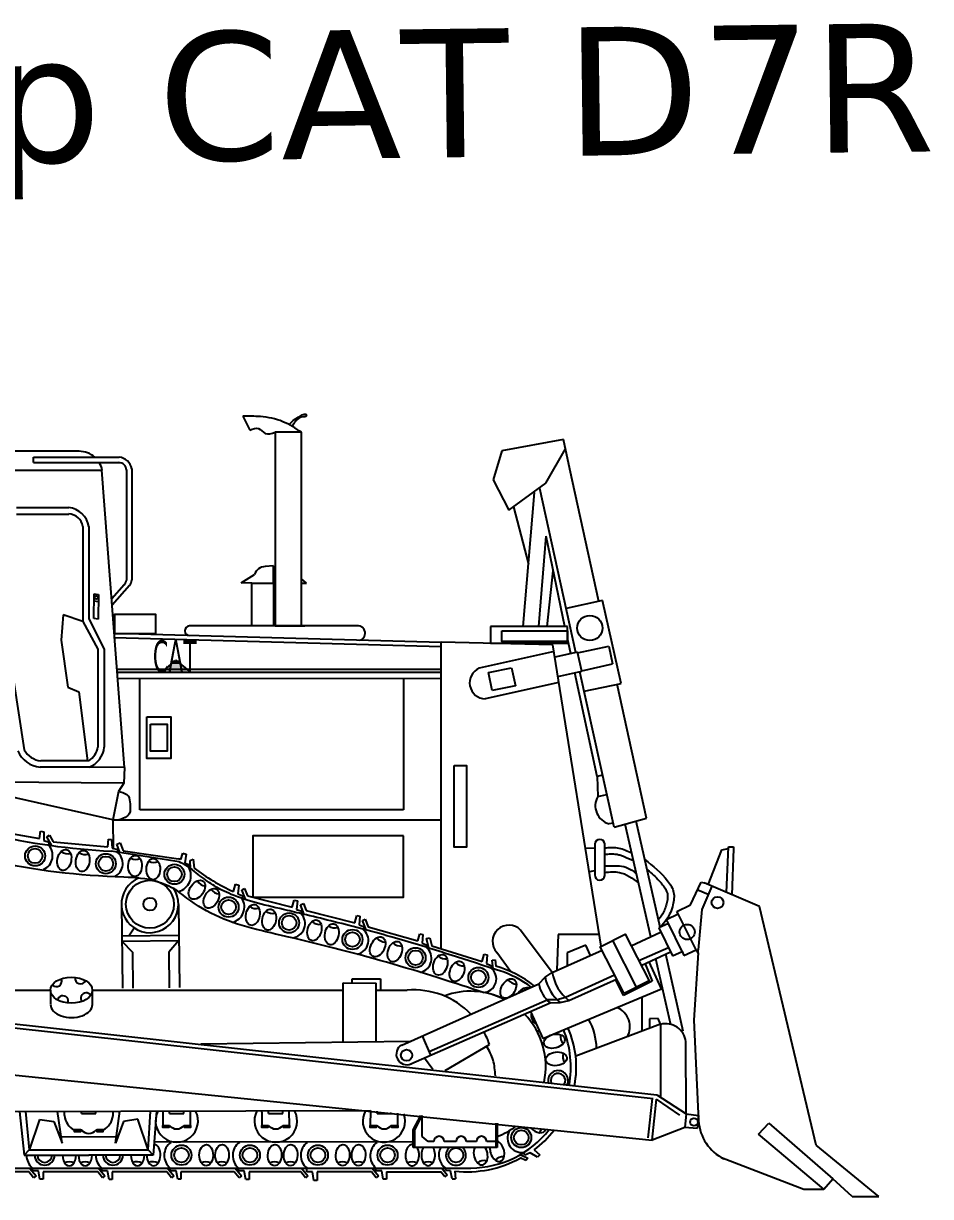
# Model space of a CAD drawing. Header units: millimetres. Extents: x 191.6 to 211.7, y 62 to 75.8.
# Drawn here: x 195.77 to 200.01, y 67.84 to 73.32 of the extents above; entities that cross this region are included whole.
import ezdxf

# ---------------------------------------------------------------- set-up
doc = ezdxf.new("R2010")
doc.units = ezdxf.units.MM
doc.styles.get("Standard").update_dxf_attribs({"font": 'verdana.TTF', "width": 0.5, "height": 3})

msp = doc.modelspace()

# ---------------------------------------------------------------- hatches: boundary and pattern name
msp.add_hatch(color=256).paths.add_polyline_path([(196.4816, 70.3488), (196.5516, 70.2907), (196.4143, 70.2907)])

# ---------------------------------------------------------------- linework, layer by layer
for p, q in [((196.7943, 71.4878), (196.8283, 71.4232)), ((197.0694, 71.413), (196.9453, 71.413)), ((196.9453, 71.413), (196.9453, 70.5086)), ((197.0694, 70.5086), (197.0694, 71.413)), ((198.2937, 71.3788), (198.0054, 71.3265)), ((198.3229, 71.2401), (198.2937, 71.3788)), ((196.03, 71.3241), (194.8038, 71.3241)), ((195.8164, 71.2963), (196.2169, 71.2963)), ((195.8164, 71.2713), (195.8164, 71.2963)), ((198.0054, 71.3265), (197.9642, 71.1917)), ((198.211, 71.1747), (198.3026, 71.3364)), ((194.7981, 71.2353), (196.1381, 71.2357)), ((195.8164, 71.2713), (196.2193, 71.2713)), ((196.2423, 69.8481), (196.137, 71.2357)), ((196.2509, 71.2399), (196.2509, 70.7225)), ((196.2759, 71.2428), (196.2759, 70.7242)), ((198.4582, 70.6234), (198.3229, 71.2401)), ((197.9642, 71.1917), (198.0383, 71.0497)), ((198.0383, 71.0497), (198.211, 71.1747)), ((198.1049, 70.5056), (198.157, 71.1311)), ((198.3503, 70.384), (198.182, 71.1504)), ((198.0589, 71.0646), (198.1291, 70.7968)), ((195.7381, 71.0613), (195.9816, 71.0613)), ((195.7381, 71.0313), (195.9816, 71.0313)), ((196.0473, 70.9728), (196.0482, 70.5287)), ((196.0749, 70.9728), (196.0749, 70.5424)), ((198.1778, 70.5056), (198.2125, 70.9285)), ((198.2993, 70.5056), (198.2125, 70.9285)), ((196.9378, 70.7898), (196.8991, 70.7864)), ((196.9378, 70.7089), (196.9378, 70.7898)), ((196.7879, 70.7092), (196.8488, 70.7491)), ((198.2161, 70.5056), (198.2442, 70.7665)), ((196.2409, 70.6999), (196.1826, 70.6345)), ((196.2663, 70.6968), (196.1848, 70.6058)), ((196.8364, 70.7089), (196.7879, 70.7092)), ((197.0924, 70.7083), (197.0694, 70.7286)), ((197.0694, 70.7083), (197.0924, 70.7083)), ((196.0988, 70.5426), (196.1006, 70.6584)), ((196.1001, 70.6265), (196.1199, 70.6234)), ((196.1006, 70.6584), (196.1203, 70.656)), ((196.1203, 70.656), (196.1189, 70.5397)), ((198.4758, 70.6273), (198.3051, 70.5898)), ((198.5616, 70.2396), (198.4758, 70.6273)), ((195.9559, 70.5603), (195.9468, 70.4415)), ((196.0482, 70.5287), (195.9559, 70.5603)), ((196.0482, 70.5287), (196.1179, 70.3999)), ((196.0749, 70.5424), (196.1479, 70.3999)), ((196.1189, 70.5397), (196.0988, 70.5426)), ((197.7214, 70.4313), (196.1949, 70.473)), ((196.3141, 70.4698), (196.3141, 70.4729)), ((196.5237, 70.4864), (196.5237, 70.4859)), ((197.335, 70.5086), (196.5453, 70.5086)), ((196.9453, 70.5086), (197.0854, 70.5086)), ((197.3664, 70.4737), (197.3664, 70.4749)), ((198.3113, 70.5056), (197.9522, 70.5056)), ((197.9522, 70.5056), (197.9522, 70.4273)), ((198.3112, 70.4273), (198.3113, 70.5056)), ((195.9468, 70.4415), (195.9773, 70.2221)), ((197.7208, 70.4115), (196.1943, 70.453)), ((198.2437, 70.4196), (197.7213, 70.4333)), ((197.7214, 69.0003), (197.7214, 70.4333)), ((197.9522, 70.4273), (198.3112, 70.4273)), ((198.4692, 69.0121), (198.2437, 70.4196)), ((198.3268, 70.379), (198.3111, 70.452)), ((198.3589, 70.3828), (198.504, 70.4146)), ((198.504, 70.4146), (198.5222, 70.3312)), ((196.1179, 70.3999), (196.1179, 69.9431)), ((196.1479, 70.3999), (196.1479, 69.9431)), ((198.2487, 70.3884), (197.8994, 70.3108)), ((198.3583, 70.3857), (198.2527, 70.363)), ((198.3787, 70.2968), (198.3583, 70.3857)), ((197.7225, 70.3046), (196.2077, 70.3046)), ((196.4143, 70.2907), (196.4816, 70.3488)), ((196.4816, 70.3488), (196.5516, 70.2907)), ((197.9431, 70.2903), (198.0495, 70.3125)), ((198.0495, 70.3125), (198.0692, 70.2288)), ((198.2672, 70.2731), (198.3788, 70.2966)), ((198.3781, 70.2996), (198.5222, 70.3312)), ((195.7231, 70.2552), (195.774, 69.9292)), ((197.7225, 70.2907), (196.2087, 70.2907)), ((197.7214, 70.2617), (196.2108, 70.2628)), ((196.3141, 69.65), (196.3141, 70.2627)), ((196.5516, 70.2907), (196.4143, 70.2907)), ((197.5454, 70.2618), (197.5462, 69.65)), ((198.2718, 70.2441), (197.9267, 70.1681)), ((197.959, 70.2065), (197.9431, 70.2903)), ((198.4501, 69.8052), (198.346, 70.2897)), ((198.5294, 69.568), (198.3699, 70.2947)), ((195.9773, 70.2221), (196.0291, 70.2008)), ((196.0291, 70.2008), (196.0692, 69.8785)), ((198.0692, 70.2288), (197.959, 70.2065)), ((198.3899, 70.2036), (198.5616, 70.2396)), ((198.6806, 69.6101), (198.5433, 70.2358)), ((196.1884, 69.6025), (194.9844, 69.8736)), ((196.0749, 69.8785), (195.8509, 69.8784)), ((196.0749, 69.8485), (195.8478, 69.8485)), ((196.2423, 69.8481), (195.8478, 69.8485)), ((196.2423, 69.8481), (196.2387, 69.7736)), ((198.4759, 69.8119), (198.4501, 69.8052)), ((198.4501, 69.8052), (198.4526, 69.7118)), ((196.2387, 69.7736), (195.6246, 69.7783)), ((196.2387, 69.7736), (196.2143, 69.736)), ((196.2143, 69.736), (196.1884, 69.6025)), ((198.4526, 69.7118), (198.4958, 69.7213)), ((197.5462, 69.65), (196.3141, 69.65)), ((196.1884, 69.6025), (197.7214, 69.6025)), ((196.1884, 69.6025), (196.1886, 69.4694)), ((198.5251, 69.5878), (198.5062, 69.5837)), ((198.5294, 69.568), (198.6806, 69.6101)), ((198.7443, 69.101), (198.6322, 69.5965)), ((195.582, 69.5614), (195.8445, 69.515)), ((195.8445, 69.515), (195.8506, 69.5496)), ((195.8506, 69.5496), (195.8656, 69.547)), ((195.8656, 69.547), (195.8654, 69.5065)), ((195.8789, 69.5236), (195.8913, 69.5319)), ((195.8913, 69.5319), (195.9085, 69.5)), ((198.7004, 69.0568), (198.5815, 69.5825)), ((195.8654, 69.5065), (195.8905, 69.4991)), ((195.9032, 69.4826), (195.8789, 69.5236)), ((195.8905, 69.4991), (195.8872, 69.4848)), ((195.9085, 69.5), (196.1636, 69.4765)), ((196.1637, 69.4769), (196.1669, 69.5119)), ((196.1669, 69.5119), (196.182, 69.5105)), ((196.182, 69.5105), (196.1853, 69.4701)), ((196.2066, 69.4888), (196.2217, 69.4952)), ((196.2211, 69.4504), (196.2066, 69.4888)), ((196.2217, 69.4952), (196.2363, 69.4589)), ((198.4387, 69.4893), (198.4387, 69.3438)), ((198.4623, 69.5113), (198.4622, 69.5113)), ((198.4857, 69.3428), (198.4857, 69.4908)), ((199.0547, 69.2636), (199.0636, 69.4775)), ((199.0636, 69.4775), (199.0873, 69.4765)), ((199.0873, 69.4765), (199.087, 69.4674)), ((196.1853, 69.4701), (196.2109, 69.4648)), ((196.2109, 69.4648), (196.2086, 69.4518)), ((196.2363, 69.4589), (196.4941, 69.4206)), ((196.505, 69.417), (196.5154, 69.4477)), ((196.5154, 69.4477), (196.5298, 69.4428)), ((196.5298, 69.4428), (196.5236, 69.4028)), ((198.3958, 69.4701), (198.4387, 69.4724)), ((198.9682, 69.3001), (199.0326, 69.4635)), ((199.0326, 69.4635), (199.0632, 69.4683)), ((199.087, 69.4674), (199.0787, 69.2534)), ((196.5236, 69.4028), (196.5473, 69.3918)), ((196.5473, 69.3918), (196.543, 69.3821)), ((196.5488, 69.4126), (196.5634, 69.4187)), ((196.5512, 69.3758), (196.5488, 69.4126)), ((196.5634, 69.4187), (196.5675, 69.3773)), ((198.4387, 69.3643), (198.4134, 69.3603)), ((198.4622, 69.3211), (198.4623, 69.3211)), ((198.8869, 69.2061), (198.9363, 69.3113)), ((198.9363, 69.3113), (198.9494, 69.3081)), ((196.7515, 69.2678), (196.761, 69.3017)), ((196.761, 69.3017), (196.7757, 69.2975)), ((196.7757, 69.2975), (196.7715, 69.2572)), ((196.7715, 69.2572), (196.7957, 69.2474)), ((196.7896, 69.2762), (196.8031, 69.2819)), ((196.8069, 69.2317), (196.7896, 69.2762)), ((196.8031, 69.2819), (196.8168, 69.2485)), ((198.9199, 69.2764), (198.9693, 69.2553)), ((198.9854, 69.2929), (198.9386, 69.1836)), ((199.208, 69.1987), (198.9494, 69.3081)), ((196.2278, 69.2055), (196.2324, 68.8163)), ((196.4939, 69.2076), (196.4985, 68.8195)), ((196.7957, 69.2474), (196.7914, 69.2358)), ((196.8168, 69.2485), (197.0258, 69.1943)), ((197.0258, 69.1943), (197.0353, 69.2281)), ((197.0353, 69.2281), (197.05, 69.224)), ((197.05, 69.224), (197.0458, 69.1837)), ((197.0644, 69.2064), (197.0779, 69.2121)), ((197.0815, 69.1613), (197.0644, 69.2064)), ((197.0779, 69.2121), (197.0916, 69.1788)), ((198.8229, 69.1755), (198.8869, 69.2061)), ((197.0458, 69.1837), (197.0706, 69.1757)), ((197.0706, 69.1757), (197.0665, 69.1647)), ((197.0916, 69.1788), (197.3177, 69.1226)), ((197.3177, 69.1226), (197.3273, 69.1564)), ((197.3273, 69.1564), (197.342, 69.1523)), ((197.342, 69.1523), (197.3378, 69.112)), ((198.7746, 69.1377), (198.8287, 69.1634)), ((198.8287, 69.1634), (198.8229, 69.1755)), ((198.9125, 68.9952), (198.8287, 69.1634)), ((198.9386, 69.1836), (198.9223, 68.9952)), ((199.4727, 68.0833), (199.208, 69.1987)), ((196.263, 69.0614), (196.2873, 69.098)), ((197.3378, 69.112), (197.3624, 69.1033)), ((197.3535, 69.133), (197.367, 69.1387)), ((197.3708, 69.0885), (197.3535, 69.133)), ((197.3624, 69.1033), (197.3582, 69.0923)), ((197.367, 69.1387), (197.38, 69.1029)), ((197.38, 69.1029), (197.6123, 69.0373)), ((198.7834, 69.1188), (198.7387, 69.0984)), ((198.7387, 69.0984), (198.8026, 68.967)), ((198.7834, 69.1188), (198.7746, 69.1377)), ((198.8473, 68.9886), (198.7834, 69.1188)), ((196.2295, 69.061), (196.4956, 69.0642)), ((196.2298, 69.0356), (196.4959, 69.0388)), ((196.2298, 69.0356), (196.2789, 68.9855)), ((196.4959, 69.0388), (196.4491, 68.9855)), ((197.6123, 69.0373), (197.6218, 69.0711)), ((197.6218, 69.0711), (197.6365, 69.067)), ((197.6365, 69.067), (197.6323, 69.0267)), ((197.6537, 69.0482), (197.6685, 69.0519)), ((197.6645, 69.0039), (197.6537, 69.0482)), ((197.6685, 69.0519), (197.6777, 69.0137)), ((198.2398, 68.8901), (198.0928, 69.0879)), ((198.2683, 69.068), (198.2625, 68.9002)), ((198.4579, 69.068), (198.2683, 69.068)), ((198.6341, 68.8207), (198.5232, 69.0394)), ((198.609, 69.0152), (198.7468, 69.078)), ((196.2789, 68.9855), (196.2809, 68.8169)), ((196.4491, 68.9855), (196.4511, 68.8189)), ((197.6323, 69.0267), (197.6565, 69.0169)), ((197.6565, 69.0169), (197.6528, 69.007)), ((197.6777, 69.0137), (197.9126, 68.942)), ((198.0477, 68.8934), (197.981, 68.983)), ((198.2398, 68.8901), (198.473, 68.9935)), ((198.3103, 68.9825), (198.3094, 68.921)), ((198.3976, 69.0181), (198.3103, 68.9825)), ((198.4185, 68.9693), (198.3976, 69.0181)), ((198.7841, 69.0049), (198.6449, 68.9443)), ((198.6558, 68.9227), (198.7934, 68.9857)), ((198.8026, 68.967), (198.8473, 68.9886)), ((198.8473, 68.9886), (198.8557, 68.9688)), ((198.8557, 68.9688), (198.9125, 68.9952)), ((198.9222, 68.9812), (198.9017, 68.6673)), ((198.9125, 68.9952), (198.9198, 68.9804)), ((198.9198, 68.9804), (198.9222, 68.9812)), ((198.9222, 68.9812), (198.9223, 68.9952)), ((197.9126, 68.942), (197.9222, 68.9758)), ((197.9222, 68.9758), (197.9369, 68.9717)), ((197.9369, 68.9717), (197.9327, 68.9314)), ((197.9327, 68.9314), (197.9569, 68.9215)), ((197.96, 68.9476), (197.9737, 68.9494)), ((197.9641, 68.9074), (197.96, 68.9476)), ((197.9737, 68.9494), (197.9774, 68.9195)), ((198.6737, 68.9309), (198.7072, 68.85)), ((198.7513, 68.8142), (198.6937, 68.9399)), ((198.7936, 68.6451), (198.7237, 68.9538)), ((198.8522, 68.616), (198.7709, 68.9754)), ((197.9569, 68.9215), (197.9531, 68.9117)), ((198.2067, 68.8679), (198.2398, 68.8901)), ((198.5318, 68.8776), (198.3019, 68.7731)), ((197.2636, 68.5651), (197.2636, 68.8409)), ((197.2636, 68.8409), (197.4173, 68.8405)), ((197.3058, 68.8408), (197.3058, 68.8596)), ((197.3058, 68.8596), (197.4376, 68.8596)), ((197.4174, 68.567), (197.4173, 68.8405)), ((197.4376, 68.8596), (197.4377, 68.8074)), ((197.5371, 68.5511), (198.1776, 68.8369)), ((198.1776, 68.8369), (198.2067, 68.8679)), ((198.3177, 68.7591), (198.5411, 68.8592)), ((198.5733, 68.7819), (198.5357, 68.8568)), ((198.7072, 68.85), (198.5733, 68.7819)), ((195.4539, 68.8071), (195.8967, 68.8072)), ((195.8967, 68.8072), (195.8967, 68.7413)), ((196.0919, 68.8072), (197.2636, 68.8074)), ((196.0919, 68.8063), (196.0919, 68.7402)), ((197.4173, 68.8074), (197.5627, 68.8075)), ((197.6651, 68.5205), (198.2161, 68.7616)), ((198.1961, 68.5813), (198.7513, 68.8142)), ((198.2633, 68.7623), (198.2161, 68.7616)), ((198.3019, 68.7731), (198.2633, 68.7623)), ((198.6599, 68.6152), (198.6602, 68.776)), ((197.58, 68.4632), (198.2309, 68.7481)), ((198.1383, 68.7076), (198.1961, 68.5813)), ((198.2309, 68.7481), (198.2776, 68.7491)), ((198.2612, 68.7498), (198.2612, 68.7498)), ((198.2776, 68.7491), (198.3177, 68.7591)), ((195.2789, 68.7001), (198.7295, 68.3192)), ((195.3139, 68.6763), (198.7121, 68.3013)), ((198.735, 68.6748), (198.6943, 68.6735)), ((198.6943, 68.6735), (198.6946, 68.6282)), ((198.7465, 68.6478), (198.735, 68.6748)), ((198.9017, 68.6673), (198.9243, 68.1965)), ((198.7465, 68.6478), (198.35, 68.4986)), ((198.7465, 68.6478), (198.7461, 68.3083)), ((196.5985, 68.5569), (197.5771, 68.5689)), ((197.6331, 68.5935), (197.6724, 68.5036)), ((197.7402, 68.4329), (197.9471, 68.5538)), ((198.8662, 68.2291), (198.8648, 68.567)), ((197.516, 68.4884), (197.516, 68.4885)), ((197.6429, 68.4907), (197.6832, 68.4391)), ((195.2548, 68.4586), (198.7065, 68.107)), ((198.6884, 68.1169), (198.7084, 68.3008)), ((198.7065, 68.107), (198.7273, 68.2984)), ((198.8362, 68.2234), (198.7273, 68.2984)), ((198.7295, 68.3192), (198.8662, 68.2291)), ((194.2602, 68.2364), (197.3907, 68.2453)), ((195.7519, 68.2403), (195.7733, 68.0368)), ((195.7805, 68.2404), (195.7972, 68.0618)), ((195.9508, 68.0921), (195.9286, 68.2408)), ((195.9613, 68.2217), (195.9614, 68.2409)), ((196.0419, 68.2319), (196.0419, 68.2413)), ((196.0419, 68.2319), (196.1082, 68.2319)), ((196.1082, 68.2319), (196.1082, 68.2415)), ((196.1888, 68.2217), (196.1888, 68.2414)), ((196.1998, 68.0928), (196.2212, 68.2415)), ((196.3526, 68.0618), (196.3641, 68.2419)), ((196.3924, 68.242), (196.3768, 68.0368)), ((196.421, 68.2421), (196.421, 68.176)), ((196.4532, 68.2306), (196.4532, 68.2421)), ((196.4532, 68.2306), (196.5194, 68.2306)), ((196.5194, 68.2306), (196.5194, 68.2423)), ((196.5499, 68.176), (196.5498, 68.2424)), ((196.8834, 68.2376), (196.8834, 68.2433)), ((196.8834, 68.2376), (196.8834, 68.176)), ((196.9156, 68.2306), (196.9156, 68.2433)), ((196.9156, 68.2306), (196.9819, 68.2306)), ((196.9819, 68.2306), (196.9818, 68.2435)), ((196.9818, 68.2435), (196.9818, 68.2435)), ((197.0124, 68.176), (197.0122, 68.2436)), ((197.3907, 68.2453), (197.39, 68.176)), ((197.4222, 68.2306), (197.4233, 68.242)), ((197.4222, 68.2306), (197.4884, 68.2306)), ((197.4265, 68.2306), (197.4222, 68.2306)), ((197.4884, 68.2306), (197.4889, 68.2355)), ((197.5189, 68.176), (197.5188, 68.2325)), ((197.5909, 68.1543), (197.6263, 68.2217)), ((197.598, 68.1543), (197.6323, 68.2212)), ((197.6323, 68.1237), (197.6323, 68.2212)), ((198.8662, 68.2291), (198.86, 68.1653)), ((198.8662, 68.2291), (198.9231, 68.2214)), ((198.9231, 68.2214), (198.9171, 68.1605)), ((195.7981, 68.0604), (195.8461, 68.2036)), ((195.8461, 68.2036), (195.9129, 68.1933)), ((195.9129, 68.1933), (195.9508, 68.0921)), ((196.2371, 68.1941), (196.1998, 68.0928)), ((196.3039, 68.2048), (196.2371, 68.1941)), ((196.3526, 68.0618), (196.3039, 68.2048)), ((196.421, 68.176), (196.4526, 68.176)), ((196.5197, 68.176), (196.5499, 68.176)), ((196.8834, 68.176), (196.9151, 68.176)), ((196.9821, 68.176), (197.0124, 68.176)), ((197.39, 68.176), (197.4216, 68.176)), ((197.4887, 68.176), (197.5189, 68.176)), ((197.977, 68.1867), (197.977, 68.0729)), ((197.9836, 68.1861), (197.9836, 68.0729)), ((198.86, 68.1653), (198.7065, 68.107)), ((198.9171, 68.1605), (198.86, 68.1653)), ((199.2038, 68.1349), (199.2524, 68.186)), ((199.2524, 68.186), (199.5515, 67.9263)), ((195.9461, 68.1232), (196.204, 68.1226)), ((196.0076, 68.1546), (196.0422, 68.1546)), ((196.1098, 68.1546), (196.1426, 68.1546)), ((196.204, 68.1226), (196.204, 68.1226)), ((196.204, 68.1226), (196.204, 68.1226)), ((197.5909, 68.0729), (197.5909, 68.1543)), ((197.598, 68.0729), (197.598, 68.1543)), ((197.6603, 68.1008), (197.6323, 68.1237)), ((199.5089, 67.8777), (199.2038, 68.1349)), ((195.7972, 68.0618), (195.7733, 68.0368)), ((195.7972, 68.0618), (196.3526, 68.0618)), ((196.3526, 68.0618), (196.3768, 68.0368)), ((196.3815, 68.099), (197.5909, 68.1005)), ((197.977, 68.0729), (197.5909, 68.0729)), ((197.6875, 68.1008), (197.6603, 68.1008)), ((197.7908, 68.1008), (197.7358, 68.1008)), ((197.8859, 68.1008), (197.8391, 68.1008)), ((197.9761, 68.1008), (197.9342, 68.1008)), ((197.9836, 68.0729), (197.977, 68.0729)), ((198.1557, 68.0613), (198.1819, 68.0388)), ((199.7663, 67.8435), (199.4727, 68.0833)), ((195.7733, 68.0368), (196.0751, 68.0368)), ((196.3768, 68.0368), (196.0751, 68.0368)), ((198.1175, 68.0125), (198.0907, 68.0235)), ((198.0913, 68.0393), (198.1267, 68.0228)), ((198.112, 68.0366), (198.1072, 68.0491)), ((198.1372, 68.0482), (198.112, 68.0366)), ((198.1267, 68.0228), (198.1175, 68.0125)), ((198.1719, 68.0273), (198.1372, 68.0482)), ((198.1819, 68.0388), (198.1719, 68.0273)), ((199.0313, 68.0254), (199.4153, 67.8773)), ((194.2896, 67.9767), (197.8607, 67.9767)), ((195.7953, 67.9591), (195.5394, 67.9592)), ((195.8175, 67.9307), (195.7953, 67.9591)), ((195.7992, 67.9765), (195.8289, 67.9398)), ((195.813, 67.9639), (195.813, 67.9767)), ((195.8402, 67.9639), (195.813, 67.9639)), ((195.8289, 67.9398), (195.8175, 67.9307)), ((195.8471, 67.924), (195.8402, 67.9639)), ((196.1171, 67.9591), (195.8624, 67.9591)), ((195.8624, 67.9591), (195.8624, 67.924)), ((196.1394, 67.9307), (196.1171, 67.9591)), ((196.1211, 67.9765), (196.1508, 67.9399)), ((196.1364, 67.9635), (196.1364, 67.9767)), ((196.1629, 67.9636), (196.1364, 67.9635)), ((196.1508, 67.9399), (196.1394, 67.9307)), ((196.1699, 67.9237), (196.1629, 67.9636)), ((196.4395, 67.959), (196.1851, 67.9586)), ((196.1851, 67.9588), (196.1851, 67.9237)), ((196.4617, 67.9306), (196.4395, 67.959)), ((196.4434, 67.9764), (196.4731, 67.9397)), ((196.4563, 67.9639), (196.4563, 67.9767)), ((196.4837, 67.9638), (196.4563, 67.9639)), ((196.4731, 67.9397), (196.4617, 67.9306)), ((196.4906, 67.9239), (196.4837, 67.9638)), ((196.7551, 67.9589), (196.5059, 67.9593)), ((196.5059, 67.9591), (196.5059, 67.9239)), ((196.7773, 67.9305), (196.7551, 67.9589)), ((196.7591, 67.9763), (196.7888, 67.9396)), ((196.7748, 67.9637), (196.7748, 67.9767)), ((196.802, 67.9637), (196.7748, 67.9637)), ((196.7888, 67.9396), (196.7773, 67.9305)), ((196.8089, 67.9238), (196.802, 67.9637)), ((196.8241, 67.959), (196.8241, 67.9238)), ((197.0655, 67.9588), (196.8241, 67.9589)), ((197.0877, 67.9304), (197.0655, 67.9588)), ((197.0694, 67.9762), (197.0992, 67.9396)), ((197.0935, 67.9591), (197.0935, 67.9767)), ((197.1201, 67.9588), (197.0935, 67.9591)), ((197.127, 67.9188), (197.1201, 67.9588)), ((197.3954, 67.9592), (197.1423, 67.9592)), ((197.1423, 67.9592), (197.1423, 67.9188)), ((197.4176, 67.9308), (197.3954, 67.9592)), ((197.3994, 67.9766), (197.4291, 67.9399)), ((197.4166, 67.9641), (197.4166, 67.9767)), ((197.4439, 67.9639), (197.4166, 67.9641)), ((197.4291, 67.9399), (197.4176, 67.9308)), ((197.4509, 67.924), (197.4439, 67.9639)), ((197.4661, 67.9591), (197.4661, 67.924)), ((197.4661, 67.9591), (197.7199, 67.9589)), ((197.7385, 67.9352), (197.7199, 67.9589)), ((197.7239, 67.9763), (197.75, 67.9441)), ((197.75, 67.9441), (197.7385, 67.9352)), ((197.743, 67.9646), (197.742, 67.9767)), ((197.765, 67.9638), (197.743, 67.9646)), ((197.7727, 67.9269), (197.765, 67.9638)), ((197.7857, 67.9626), (197.789, 67.9267)), ((195.8624, 67.924), (195.8471, 67.924)), ((196.1851, 67.9237), (196.1699, 67.9237)), ((196.5059, 67.9239), (196.4906, 67.9239)), ((196.8241, 67.9238), (196.8089, 67.9238)), ((197.0992, 67.9396), (197.0877, 67.9304)), ((197.1423, 67.9188), (197.127, 67.9188)), ((197.4661, 67.924), (197.4509, 67.924)), ((197.7727, 67.9269), (197.789, 67.9267)), ((199.5089, 67.8777), (199.5515, 67.9263)), ((199.6419, 67.8443), (199.5515, 67.9263)), ((199.4153, 67.8773), (199.5089, 67.8777)), ((199.6419, 67.8443), (199.7663, 67.8435))]:
    msp.add_line(p, q)
for points in [[(196.9378, 70.5086), (196.8364, 70.5086), (196.8364, 70.7089), (196.9378, 70.7089)], [(196.1949, 70.473), (196.3887, 70.473), (196.3887, 70.5616), (196.1949, 70.5616)], [(198.0045, 70.485), (198.3111, 70.485), (198.3111, 70.4355), (198.0045, 70.4355)], [(196.346, 70.0842), (196.4587, 70.0842), (196.4587, 69.889), (196.346, 69.889)], [(196.3635, 70.0497), (196.4415, 70.0497), (196.4415, 69.9229), (196.3635, 69.9229)], [(197.7829, 69.8573), (197.8406, 69.8573), (197.8406, 69.4745), (197.7829, 69.4745)], [(197.545, 69.5287), (196.8418, 69.5287), (196.8418, 69.242), (197.545, 69.242)], [(198.5757, 68.7911), (198.4647, 69.0098), (198.5816, 69.069), (198.6925, 68.8504)], [(196.421, 68.176), (196.4492, 68.176), (196.4492, 68.1654), (196.421, 68.1654)], [(196.522, 68.176), (196.5503, 68.176), (196.5503, 68.1654), (196.522, 68.1654)], [(196.8834, 68.176), (196.9117, 68.176), (196.9117, 68.1654), (196.8834, 68.1654)], [(196.9845, 68.176), (197.0127, 68.176), (197.0127, 68.1654), (196.9845, 68.1654)], [(197.39, 68.176), (197.4182, 68.176), (197.4182, 68.1654), (197.39, 68.1654)], [(197.491, 68.176), (197.5193, 68.176), (197.5193, 68.1654), (197.491, 68.1654)], [(196.0376, 68.1546), (196.0076, 68.1546), (196.0076, 68.1478), (196.0376, 68.1478)], [(196.1426, 68.1546), (196.1125, 68.1546), (196.1125, 68.1478), (196.1426, 68.1478)]]:
    msp.add_lwpolyline(points, close=True)
for centre, radius in [((196.1103, 70.6411), 0.00782), ((198.416, 70.4989), 0.0585), ((195.8247, 69.4342), 0.0468), ((195.8247, 69.4342), 0.0342), ((196.1551, 69.398), 0.0468), ((196.1551, 69.398), 0.0342), ((196.4755, 69.3486), 0.0468), ((196.4755, 69.3486), 0.0342), ((196.3608, 69.2089), 0.1119), ((196.3608, 69.2089), 0.0301), ((196.7287, 69.1952), 0.0468), ((196.7287, 69.1952), 0.0342), ((199.0125, 69.2165), 0.0275), ((197.0111, 69.1215), 0.0468), ((197.0111, 69.1215), 0.0342), ((197.3072, 69.044), 0.0468), ((198.8706, 69.0793), 0.0354), ((197.3072, 69.044), 0.0342), ((197.6018, 68.959), 0.0468), ((197.6018, 68.959), 0.0342), ((197.8953, 68.8668), 0.0468), ((197.8953, 68.8668), 0.0342), ((197.5598, 68.5034), 0.0263), ((198.0958, 68.1186), 0.0468), ((198.9024, 68.1916), 0.0181), ((198.0958, 68.1186), 0.0342), ((196.5082, 68.0368), 0.0468), ((196.5082, 68.0368), 0.0342), ((196.8284, 68.0368), 0.0468), ((196.8284, 68.0368), 0.0342), ((197.1459, 68.0368), 0.0468), ((197.1459, 68.0368), 0.0342), ((197.471, 68.0368), 0.0468), ((197.471, 68.0368), 0.0342), ((197.7907, 68.0368), 0.0342)]:
    msp.add_circle(centre, radius)
for centre, radius, start, end in [((196.0314, 71.2156), 0.1085, 48.046, 90.7608), ((196.2122, 71.2319), 0.0646, 9.7409, 85.8034), ((196.0314, 71.2156), 0.1085, 10.6825, 30.8857), ((196.2174, 71.2378), 0.0336, 356.346, 93.2321), ((195.9711, 70.9568), 0.1051, 8.7747, 84.2526), ((195.98, 70.9634), 0.068, 7.9652, 88.6155), ((196.9036, 70.7279), 0.0588, 94.3918, 158.8298), ((196.2057, 70.7289), 0.0456, 320.5204, 351.9876), ((196.2303, 70.7247), 0.0456, 322.1582, 359.3461), ((196.5463, 70.486), 0.0226, 92.5503, 270.8658), ((197.3325, 70.4748), 0.034, 283.3323, 94.2146), ((197.9291, 70.2425), 0.0745, 113.5236, 268.1814), ((195.8608, 69.9746), 0.1267, 203.2575, 264.1066), ((195.863, 69.9802), 0.1026, 209.8482, 263.2208), ((196.0369, 69.9533), 0.1115, 289.9435, 354.7276), ((196.0231, 69.9596), 0.0962, 302.5683, 350.1101), ((196.3477, 72.73), 3.2777, 247.0042, 267.0662), ((198.53, 69.6689), 0.0885, 151.0016, 254.414), ((196.3327, 72.7291), 3.3934, 247.1655, 268.4251), ((195.8358, 69.436), 0.0709, 293.9365, 43.5581), ((198.4623, 69.4877), 0.0236, 7.4888, 176.0246), ((195.9775, 69.4956), 0.051, 233.4365, 284.8573), ((196.0584, 69.4923), 0.0515, 237.4022, 287.5385), ((196.1665, 69.3986), 0.0677, 296.7887, 52.3692), ((196.2951, 69.4692), 0.051, 242.3551, 293.7759), ((196.2828, 68.7659), 0.6879, 71.1573, 72.1136), ((196.3783, 69.4558), 0.0515, 244.0982, 294.2344), ((196.476, 69.3431), 0.0768, 283.8806, 30.5703), ((197.1501, 70.1468), 0.9651, 232.8711, 245.6069), ((196.3608, 69.2089), 0.1331, 112.4201, 33.8714), ((196.6277, 69.3431), 0.051, 209.7737, 261.1945), ((198.4622, 69.3446), 0.0235, 177.958, 355.4665), ((196.6879, 69.3083), 0.0515, 216.4741, 266.6104), ((196.7276, 69.1965), 0.075, 285.1003, 31.6461), ((196.8569, 69.2398), 0.0515, 234.7341, 284.8704), ((196.9331, 69.2176), 0.0515, 234.7341, 284.8704), ((197.0187, 69.1179), 0.0669, 275.652, 44.3666), ((197.1513, 69.1657), 0.051, 229.4458, 280.8666), ((197.2255, 69.1493), 0.0515, 234.7341, 284.8704), ((197.315, 69.0398), 0.0665, 283.6416, 52.797), ((198.0381, 69.0342), 0.0767, 44.5039, 221.8443), ((197.462, 69.0827), 0.051, 218.1028, 268.81), ((197.5326, 69.0642), 0.0509, 224.5918, 276.0126), ((197.6084, 68.956), 0.0679, 284.4026, 49.0774), ((197.7417, 69.0041), 0.051, 227.9074, 279.3282), ((197.8254, 68.9722), 0.0515, 224.0435, 274.1797), ((197.9161, 68.8599), 0.0632, 270.932, 54.3563), ((197.8303, 68.4153), 0.5252, 51.6627, 73.7415), ((197.8563, 68.4475), 0.4708, 52.5468, 72.8156), ((198.4531, 68.9282), 0.2166, 190.1233, 231.4297), ((195.9238, 68.8492), 0.0255, 222.6528, 26.2216), ((196.0364, 68.8622), 0.0255, 168.6298, 337.1981), ((198.0773, 68.8853), 0.051, 214.1265, 265.5473), ((198.3209, 68.8626), 0.1457, 190.1957, 231.8361), ((198.4131, 68.9106), 0.2107, 191.694, 230.0079), ((195.954, 68.7556), 0.0255, 340.4164, 166.0691), ((196.0637, 68.7694), 0.0255, 35.0951, 216.1267), ((197.5929, 68.4351), 0.3736, 44.1942, 94.6304), ((197.8591, 68.4516), 0.3508, 63.3128, 110.5339), ((197.8594, 68.4511), 0.3503, 63.501, 80.5148), ((198.1522, 68.8413), 0.051, 210.7704, 220.4386), ((198.5053, 68.6358), 0.0981, 331.1263, 67.573), ((197.8591, 68.4516), 0.3508, 347.7881, 44.0786), ((198.1887, 68.6891), 0.0468, 169.1552, 240.011), ((198.1644, 68.5317), 0.2829, 0.6961, 29.5437), ((197.5929, 68.4351), 0.3736, 18.5263, 28.3858), ((198.1966, 68.6905), 0.0775, 243.197, 258.3038), ((198.3295, 68.5895), 0.051, 169.4881, 220.9089), ((197.8563, 68.4475), 0.4708, 349.8356, 21.7713), ((197.9061, 68.4486), 0.4467, 348.7853, 24.0618), ((198.7697, 68.5547), 0.0959, 7.3502, 103.9649), ((197.5608, 68.5082), 0.049, 118.9909, 294.1746), ((198.3405, 68.4962), 0.051, 161.8608, 213.2816), ((198.2676, 68.3847), 0.0468, 335.7346, 191.667), ((198.2676, 68.3847), 0.0342, 328.7398, 198.6617), ((196.0471, 68.2313), 0.0863, 186.425, 242.7378), ((196.103, 68.2313), 0.0863, 297.2622, 353.575), ((196.4865, 68.1962), 0.0992, 152.5289, 27.77), ((196.9489, 68.1966), 0.0996, 152.1008, 28.1982), ((197.4541, 68.1959), 0.0988, 150.0309, 20.0197), ((196.4862, 68.2013), 0.042, 217.0251, 322.9749), ((196.9486, 68.2013), 0.042, 217.0251, 322.9749), ((197.4552, 68.2013), 0.042, 217.0251, 322.9749), ((197.8591, 68.4516), 0.3508, 290.7893, 307.0904), ((198.2314, 68.1303), 0.051, 144.8144, 167.2383), ((199.1362, 68.21), 0.2123, 183.6523, 243.793), ((196.076, 68.1821), 0.0435, 219.0952, 320.9048), ((197.7116, 68.1008), 0.0241, 0, 180), ((197.815, 68.1008), 0.0241, 0, 180), ((197.8563, 68.4475), 0.4708, 270.5358, 321.741), ((197.9101, 68.1008), 0.0241, 0, 180), ((198.0994, 68.1168), 0.0682, 151.8249, 276.5231), ((197.874, 68.4405), 0.4724, 306.6025, 322.5997), ((196.5026, 68.0357), 0.075, 126.0071, 231.8597), ((196.8246, 68.0348), 0.0768, 126.6889, 229.509), ((197.1408, 68.0355), 0.0754, 126.1767, 231.158), ((197.4676, 68.0346), 0.0772, 126.8206, 228.58), ((197.784, 68.0368), 0.0735, 150.5587, 234.8911), ((197.7907, 68.0368), 0.0468, 129.4901, 50.5099), ((195.8598, 68.0358), 0.0754, 179.2548, 231.5752), ((195.8694, 68.0368), 0.0468, 180, 0), ((195.8694, 68.0368), 0.0342, 180, 0), ((195.9836, 67.9549), 0.051, 63.5424, 114.9632), ((196.0581, 67.9549), 0.051, 63.5424, 114.9632), ((196.1832, 68.0355), 0.0754, 178.9956, 231.6363), ((196.1883, 68.0368), 0.0468, 180, 0), ((196.1883, 68.0368), 0.0342, 180, 0), ((196.3002, 67.9562), 0.0497, 60.7166, 113.3068), ((196.3745, 67.9549), 0.051, 61.3549, 112.559), ((196.6215, 67.9549), 0.051, 63.5424, 114.9632), ((196.6961, 67.9549), 0.051, 63.5424, 114.9632), ((196.9432, 67.9552), 0.0506, 63.9794, 115.7128), ((197.0178, 67.9552), 0.0506, 64.1798, 115.85), ((197.2603, 67.9549), 0.051, 63.5424, 114.9632), ((197.3349, 67.955), 0.0508, 63.8977, 115.3721), ((197.5856, 67.9549), 0.051, 63.5424, 114.9632), ((197.6601, 67.9549), 0.051, 63.5424, 114.9632), ((197.8443, 68.4636), 0.5044, 263.326, 299.2407), ((197.9223, 67.9603), 0.051, 76.1572, 127.578), ((198.0093, 67.9778), 0.051, 83.1994, 134.6202)]:
    msp.add_arc(centre, radius, start, end)
for centre, major_axis, ratio in [((195.9611, 69.4154), (0.01, 0.0486), 0.645154), ((196.0471, 69.4108), (0.0067, 0.0491), 0.645154), ((196.2914, 69.3874), (0.0024, 0.0495), 0.645154), ((196.3766, 69.3729), (0.001, 0.0496), 0.645154), ((196.5806, 69.2762), (0.0287, 0.0404), 0.645154), ((196.6482, 69.2362), (0.0238, 0.0435), 0.645154), ((196.8418, 69.1589), (0.009, 0.0487), 0.645154), ((196.918, 69.1367), (0.009, 0.0487), 0.645154), ((197.1294, 69.0868), (0.0134, 0.0477), 0.645154), ((197.2104, 69.0684), (0.009, 0.0487), 0.645154), ((197.425, 69.0097), (0.0225, 0.0442), 0.645154), ((197.5051, 68.9873), (0.0165, 0.0467), 0.645154), ((197.7177, 68.9258), (0.0146, 0.0474), 0.645154), ((197.7956, 68.8955), (0.0179, 0.0462), 0.645154), ((195.9943, 68.8072), (-0.0976, 0), 0.625), ((198.0354, 68.8151), (0.0255, 0.0425), 0.645154), ((198.2502, 68.5689), (0.048, 0.0123), 0.645154), ((198.2593, 68.4866), (0.0492, 0.0058), 0.645154), ((196.6238, 68.0366), (-0.0013, -0.0496), 0.645154), ((196.6981, 68.0367), (-0.0013, -0.0496), 0.645154), ((196.9439, 68.0366), (-0.0013, -0.0496), 0.645154), ((197.0183, 68.0367), (-0.0013, -0.0496), 0.645154), ((197.2615, 68.0366), (-0.0013, -0.0496), 0.645154), ((197.3359, 68.0367), (-0.0013, -0.0496), 0.645154)]:
    msp.add_ellipse(centre, major_axis=major_axis, ratio=ratio)
for centre, major_axis, ratio, start_param, end_param in [((198.1062, 68.7738), (0.0279, 0.0409), 0.645154, 0.096392, 1.52048), ((195.9945, 68.7402), (-0.0976, 0), 0.625, 0, 3.15596), ((198.1677, 68.1815), (0.0384, -0.0314), 0.645154, 4.475676, 6.543843), ((196.3783, 68.0367), (-0.0013, -0.0496), 0.645154, 4.727523, 9.396101), ((197.5866, 68.0366), (-0.0013, -0.0496), 0.645154, 3.047002, 8.694441), ((197.6609, 68.0367), (-0.0013, -0.0496), 0.645154, 3.909179, 8.692029), ((197.906, 68.0404), (0.0095, -0.0487), 0.645154, 3.860695, 8.454603), ((197.9831, 68.0553), (0.0154, -0.0471), 0.645154, 4.130376, 8.941662), ((195.9849, 68.0366), (-0.0013, -0.0496), 0.645154, 4.72588, 7.875328), ((196.0593, 68.0367), (-0.0013, -0.0496), 0.645154, 4.727523, 7.873686), ((196.3039, 68.0366), (-0.0013, -0.0496), 0.645154, 4.72588, 7.875328)]:
    msp.add_ellipse(centre, major_axis=major_axis, ratio=ratio, start_param=start_param, end_param=end_param)
for points, knots in [([(197.0111, 71.4486), (197.0229, 71.4611), (197.04, 71.4792), (197.096, 71.5052), (197.0898, 71.485), (197.0657, 71.4878), (197.0411, 71.4694), (197.0301, 71.4478), (197.0262, 71.4402)], [0, 0, 0, 0, 0.0652369, 0.0951201, 0.1030041, 0.1119164, 0.1591563, 0.1848676, 0.1848676, 0.1848676, 0.1848676]), ([(197.0694, 71.413), (197.0411, 71.4314), (196.9826, 71.4695), (196.8852, 71.4885), (196.8219, 71.488), (196.7943, 71.4878)], [0, 0, 0, 0, 0.1005781, 0.20781, 0.2908202, 0.2908202, 0.2908202, 0.2908202]), ([(196.8283, 71.4232), (196.8424, 71.4295), (196.8701, 71.4418), (196.8987, 71.3965), (196.929, 71.4072), (196.9453, 71.413)], [0, 0, 0, 0, 0.0405989, 0.0799172, 0.1261397, 0.1261397, 0.1261397, 0.1261397]), ([(196.2143, 69.736), (196.2332, 69.7309), (196.2652, 69.7223), (196.2686, 69.6743), (196.273, 69.6229), (196.2364, 69.6097), (196.2163, 69.6025)], [0, 0, 0, 0, 0.0518724, 0.0874198, 0.1338464, 0.1902484, 0.1902484, 0.1902484, 0.1902484]), ([(198.4857, 69.4724), (198.5079, 69.4737), (198.552, 69.4762), (198.592, 69.4575), (198.6118, 69.4483)], [0, 0, 0, 0, 0.0657606, 0.1302468, 0.1302468, 0.1302468, 0.1302468]), ([(198.4874, 69.4425), (198.4965, 69.443), (198.5052, 69.4435), (198.5226, 69.4438), (198.5312, 69.4435), (198.5448, 69.4417), (198.5501, 69.4406), (198.5614, 69.4372), (198.5673, 69.4351), (198.5816, 69.4293), (198.5902, 69.4253), (198.62, 69.4123)], [0, 0, 0, 0, 0.537869, 0.537869, 1.141882, 1.141882, 1.580389, 1.580389, 2.018897, 2.018897, 2.604936, 2.604936, 2.604936, 2.604936]), ([(197.9954, 68.8973), (197.9167, 68.9231), (197.8376, 68.949), (197.6738, 69.0012), (197.5889, 69.0273), (197.4098, 69.0787), (197.316, 69.1035), (197.1788, 69.1378), (197.1357, 69.1483), (197.0629, 69.1658), (197.0332, 69.1728), (196.9553, 69.191), (196.9083, 69.2018), (196.8199, 69.2259), (196.7783, 69.2391), (196.7252, 69.2613), (196.7106, 69.268), (196.6851, 69.2811), (196.6741, 69.2873), (196.6517, 69.301), (196.6405, 69.3084), (196.6065, 69.3321), (196.5835, 69.3498), (196.5409, 69.3845), (196.5198, 69.3967), (196.4972, 69.4062)], [0, 0, 0, 0, 4.962197, 4.962197, 10.222999, 10.222999, 15.9913, 15.9913, 18.624664, 18.624664, 20.429101, 20.429101, 23.346107, 23.346107, 26.263113, 26.263113, 27.431377, 27.431377, 28.388871, 28.388871, 29.346365, 29.346365, 31.261353, 31.261353, 32.810389, 32.810389, 32.810389, 32.810389]), ([(198.4841, 69.3874), (198.4944, 69.3879), (198.5049, 69.3885), (198.5282, 69.389), (198.541, 69.3888), (198.5679, 69.3863), (198.5814, 69.3838), (198.605, 69.371), (198.6181, 69.3686), (198.6343, 69.3488), (198.6293, 69.3711), (198.6293, 69.3711)], [0, 0, 0, 0, 0.612114, 0.612114, 1.31336, 1.31336, 2.04799, 2.04799, 2.782621, 2.782621, 2.845719, 2.845719, 2.845719, 2.845719]), ([(198.6727, 69.4174), (198.7108, 69.3875), (198.7649, 69.345), (198.8142, 69.2665), (198.8056, 69.1994), (198.7823, 69.1431), (198.755, 69.1128), (198.7443, 69.101)], [0, 0, 0, 0, 0.1452921, 0.2064572, 0.2653119, 0.3392095, 0.3868282, 0.3868282, 0.3868282, 0.3868282]), ([(198.6833, 69.3707), (198.6839, 69.3702), (198.6844, 69.3697), (198.7051, 69.3529), (198.7239, 69.3363), (198.7459, 69.312), (198.7512, 69.3056), (198.7612, 69.2926), (198.7657, 69.2862), (198.778, 69.2645), (198.7807, 69.2523), (198.7782, 69.2275), (198.7766, 69.2193), (198.7724, 69.2029), (198.7699, 69.195), (198.7635, 69.1786), (198.7595, 69.1703), (198.7511, 69.1563), (198.7471, 69.1505), (198.7403, 69.142), (198.7383, 69.1395), (198.7361, 69.137)], [0.75245, 0.75245, 0.75245, 0.75245, 0.799266, 0.799266, 2.397797, 2.397797, 2.933055, 2.933055, 3.468313, 3.468313, 4.77869, 4.77869, 5.342031, 5.342031, 5.905373, 5.905373, 6.560088, 6.560088, 7.081401, 7.081401, 7.295751, 7.295751, 7.295751, 7.295751]), ([(196.2394, 69.3369), (196.2918, 69.3341), (196.3766, 69.3295), (196.4524, 69.2924), (196.4815, 69.2781)], [0, 0, 0, 0, 0.155004, 0.2512416, 0.2512416, 0.2512416, 0.2512416]), ([(198.4857, 69.3574), (198.5091, 69.3597), (198.5673, 69.3652), (198.615, 69.3295), (198.6435, 69.3081)], [0, 0, 0, 0, 0.068469, 0.1705683, 0.1705683, 0.1705683, 0.1705683]), ([(197.9171, 68.7967), (197.7943, 68.837), (197.4681, 68.9439), (197.0213, 69.0537), (196.6711, 69.1328), (196.5273, 69.2407), (196.4815, 69.2781)], [0, 0, 0, 0, 10.319399, 20.553286, 27.812646, 31.332229, 31.332229, 31.332229, 31.332229]), ([(197.9747, 68.4075), (197.9729, 68.4325), (197.9695, 68.4817), (197.9455, 68.5248), (197.9337, 68.546)], [0, 0, 0, 0, 0.0741752, 0.1459937, 0.1459937, 0.1459937, 0.1459937])]:
    msp.add_open_spline(points, degree=3, knots=knots)
msp.add_open_spline([(196.4972, 69.4062), (196.3915, 69.423), (196.2857, 69.4398), (196.1799, 69.4566)], degree=3)

# ---------------------------------------------------------------- texts
msp.add_text('Бульдозер CAT D7R', height=0.6, rotation=0.698).set_placement((191.5371, 72.6215))
at = {"width": 0.5}
msp.add_text('CAT', height=0.15, dxfattribs=at).set_placement((196.3745, 70.292))

doc.saveas('drawing.dxf')
